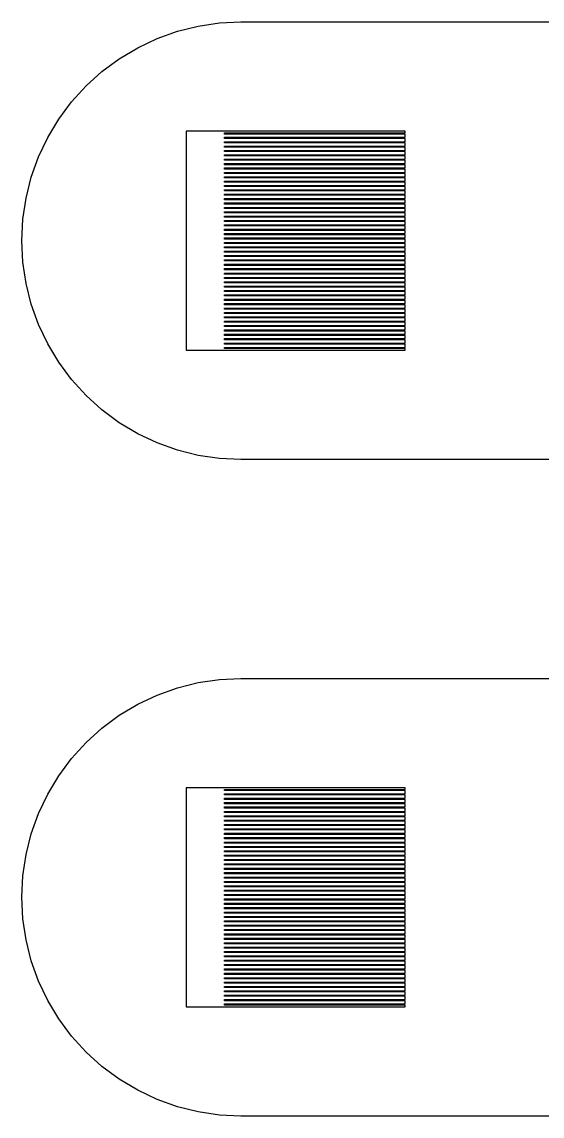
# Model space of a CAD drawing. Extents: x -16 to 83, y -18 to 83.
# Drawn here: x 53.5 to 58.25, y 18.5 to 28.5 of the extents above; entities that cross this region are included whole.
import ezdxf

# ---------------------------------------------------------------- set-up
doc = ezdxf.new("R2010")
doc.units = 0

msp = doc.modelspace()

# ---------------------------------------------------------------- linework, layer by layer
for p, q in [((55.304, 28.4904), (55.5, 28.5)), ((55.5, 28.5), (58.35, 28.5)), ((54.7346, 28.3477), (54.9194, 28.4139)), ((54.9194, 28.4139), (55.1098, 28.4616)), ((55.1098, 28.4616), (55.304, 28.4904)), ((54.5572, 28.2638), (54.7346, 28.3477)), ((54.3889, 28.1629), (54.5572, 28.2638)), ((54.2312, 28.046), (54.3889, 28.1629)), ((54.0858, 27.9142), (54.2312, 28.046)), ((53.954, 27.7688), (54.0858, 27.9142)), ((53.8371, 27.6111), (53.954, 27.7688)), ((53.7362, 27.4428), (53.8371, 27.6111)), ((57, 27.5), (55, 27.5)), ((55, 27.5), (55, 25.5)), ((57, 27.485), (57, 27.5)), ((53.6523, 27.2654), (53.7362, 27.4428)), ((55.35, 27.475), (55.35, 27.485)), ((55.35, 27.485), (57, 27.485)), ((57, 27.475), (55.35, 27.475)), ((55.35, 27.435), (55.35, 27.445)), ((55.35, 27.445), (57, 27.445)), ((57, 27.435), (55.35, 27.435)), ((55.35, 27.395), (55.35, 27.405)), ((55.35, 27.405), (57, 27.405)), ((57, 27.445), (57, 27.475)), ((57, 27.405), (57, 27.435)), ((57, 27.395), (55.35, 27.395)), ((55.35, 27.355), (55.35, 27.365)), ((55.35, 27.365), (57, 27.365)), ((57, 27.355), (55.35, 27.355)), ((55.35, 27.315), (55.35, 27.325)), ((55.35, 27.325), (57, 27.325)), ((57, 27.315), (55.35, 27.315)), ((57, 27.365), (57, 27.395)), ((57, 27.325), (57, 27.355)), ((57, 27.285), (57, 27.315)), ((53.5861, 27.0806), (53.6523, 27.2654)), ((55.35, 27.275), (55.35, 27.285)), ((55.35, 27.285), (57, 27.285)), ((57, 27.275), (55.35, 27.275)), ((55.35, 27.235), (55.35, 27.245)), ((55.35, 27.245), (57, 27.245)), ((57, 27.235), (55.35, 27.235)), ((55.35, 27.195), (55.35, 27.205)), ((55.35, 27.205), (57, 27.205)), ((57, 27.245), (57, 27.275)), ((57, 27.205), (57, 27.235)), ((57, 27.195), (55.35, 27.195)), ((55.35, 27.155), (55.35, 27.165)), ((55.35, 27.165), (57, 27.165)), ((57, 27.155), (55.35, 27.155)), ((55.35, 27.115), (55.35, 27.125)), ((55.35, 27.125), (57, 27.125)), ((57, 27.115), (55.35, 27.115)), ((57, 27.165), (57, 27.195)), ((57, 27.125), (57, 27.155)), ((57, 27.085), (57, 27.115)), ((53.5384, 26.8902), (53.5861, 27.0806)), ((55.35, 27.075), (55.35, 27.085)), ((55.35, 27.085), (57, 27.085)), ((57, 27.075), (55.35, 27.075)), ((55.35, 27.035), (55.35, 27.045)), ((55.35, 27.045), (57, 27.045)), ((57, 27.035), (55.35, 27.035)), ((55.35, 26.995), (55.35, 27.005)), ((55.35, 27.005), (57, 27.005)), ((57, 27.045), (57, 27.075)), ((57, 27.005), (57, 27.035)), ((57, 26.995), (55.35, 26.995)), ((55.35, 26.955), (55.35, 26.965)), ((55.35, 26.965), (57, 26.965)), ((57, 26.955), (55.35, 26.955)), ((55.35, 26.915), (55.35, 26.925)), ((55.35, 26.925), (57, 26.925)), ((57, 26.915), (55.35, 26.915)), ((57, 26.965), (57, 26.995)), ((57, 26.925), (57, 26.955)), ((57, 26.885), (57, 26.915)), ((53.5096, 26.696), (53.5384, 26.8902)), ((55.35, 26.875), (55.35, 26.885)), ((55.35, 26.885), (57, 26.885)), ((57, 26.875), (55.35, 26.875)), ((55.35, 26.835), (55.35, 26.845)), ((55.35, 26.845), (57, 26.845)), ((57, 26.835), (55.35, 26.835)), ((55.35, 26.795), (55.35, 26.805)), ((55.35, 26.805), (57, 26.805)), ((57, 26.845), (57, 26.875)), ((57, 26.805), (57, 26.835)), ((57, 26.795), (55.35, 26.795)), ((55.35, 26.755), (55.35, 26.765)), ((55.35, 26.765), (57, 26.765)), ((57, 26.755), (55.35, 26.755)), ((55.35, 26.715), (55.35, 26.725)), ((55.35, 26.725), (57, 26.725)), ((57, 26.715), (55.35, 26.715)), ((57, 26.765), (57, 26.795)), ((57, 26.725), (57, 26.755)), ((57, 26.685), (57, 26.715)), ((53.5, 26.5), (53.5096, 26.696)), ((55.35, 26.675), (55.35, 26.685)), ((55.35, 26.685), (57, 26.685)), ((57, 26.675), (55.35, 26.675)), ((55.35, 26.635), (55.35, 26.645)), ((55.35, 26.645), (57, 26.645)), ((57, 26.635), (55.35, 26.635)), ((55.35, 26.595), (55.35, 26.605)), ((55.35, 26.605), (57, 26.605)), ((57, 26.645), (57, 26.675)), ((57, 26.605), (57, 26.635)), ((53.5096, 26.304), (53.5, 26.5)), ((57, 26.595), (55.35, 26.595)), ((55.35, 26.555), (55.35, 26.565)), ((55.35, 26.565), (57, 26.565)), ((57, 26.555), (55.35, 26.555)), ((55.35, 26.515), (55.35, 26.525)), ((55.35, 26.525), (57, 26.525)), ((57, 26.515), (55.35, 26.515)), ((57, 26.565), (57, 26.595)), ((57, 26.525), (57, 26.555)), ((57, 26.485), (57, 26.515)), ((55.35, 26.475), (55.35, 26.485)), ((55.35, 26.485), (57, 26.485)), ((57, 26.475), (55.35, 26.475)), ((55.35, 26.435), (55.35, 26.445)), ((55.35, 26.445), (57, 26.445)), ((57, 26.435), (55.35, 26.435)), ((55.35, 26.395), (55.35, 26.405)), ((55.35, 26.405), (57, 26.405)), ((57, 26.445), (57, 26.475)), ((57, 26.405), (57, 26.435)), ((53.5384, 26.1098), (53.5096, 26.304)), ((57, 26.395), (55.35, 26.395)), ((55.35, 26.355), (55.35, 26.365)), ((55.35, 26.365), (57, 26.365)), ((57, 26.355), (55.35, 26.355)), ((55.35, 26.315), (55.35, 26.325)), ((55.35, 26.325), (57, 26.325)), ((57, 26.315), (55.35, 26.315)), ((57, 26.365), (57, 26.395)), ((57, 26.325), (57, 26.355)), ((57, 26.285), (57, 26.315)), ((55.35, 26.275), (55.35, 26.285)), ((55.35, 26.285), (57, 26.285)), ((57, 26.275), (55.35, 26.275)), ((55.35, 26.235), (55.35, 26.245)), ((55.35, 26.245), (57, 26.245)), ((57, 26.235), (55.35, 26.235)), ((55.35, 26.195), (55.35, 26.205)), ((55.35, 26.205), (57, 26.205)), ((57, 26.245), (57, 26.275)), ((57, 26.205), (57, 26.235)), ((53.5861, 25.9194), (53.5384, 26.1098)), ((57, 26.195), (55.35, 26.195)), ((55.35, 26.155), (55.35, 26.165)), ((55.35, 26.165), (57, 26.165)), ((57, 26.155), (55.35, 26.155)), ((55.35, 26.115), (55.35, 26.125)), ((55.35, 26.125), (57, 26.125)), ((57, 26.115), (55.35, 26.115)), ((57, 26.165), (57, 26.195)), ((57, 26.125), (57, 26.155)), ((57, 26.085), (57, 26.115)), ((55.35, 26.075), (55.35, 26.085)), ((55.35, 26.085), (57, 26.085)), ((57, 26.075), (55.35, 26.075)), ((55.35, 26.035), (55.35, 26.045)), ((55.35, 26.045), (57, 26.045)), ((57, 26.035), (55.35, 26.035)), ((55.35, 25.995), (55.35, 26.005)), ((55.35, 26.005), (57, 26.005)), ((57, 26.045), (57, 26.075)), ((57, 26.005), (57, 26.035)), ((53.6523, 25.7346), (53.5861, 25.9194)), ((57, 25.995), (55.35, 25.995)), ((55.35, 25.955), (55.35, 25.965)), ((55.35, 25.965), (57, 25.965)), ((57, 25.955), (55.35, 25.955)), ((55.35, 25.915), (55.35, 25.925)), ((55.35, 25.925), (57, 25.925)), ((57, 25.915), (55.35, 25.915)), ((57, 25.965), (57, 25.995)), ((57, 25.925), (57, 25.955)), ((57, 25.885), (57, 25.915)), ((55.35, 25.875), (55.35, 25.885)), ((55.35, 25.885), (57, 25.885)), ((57, 25.875), (55.35, 25.875)), ((55.35, 25.835), (55.35, 25.845)), ((55.35, 25.845), (57, 25.845)), ((57, 25.835), (55.35, 25.835)), ((55.35, 25.795), (55.35, 25.805)), ((55.35, 25.805), (57, 25.805)), ((57, 25.845), (57, 25.875)), ((57, 25.805), (57, 25.835)), ((53.7362, 25.5572), (53.6523, 25.7346)), ((57, 25.795), (55.35, 25.795)), ((55.35, 25.755), (55.35, 25.765)), ((55.35, 25.765), (57, 25.765)), ((57, 25.755), (55.35, 25.755)), ((55.35, 25.715), (55.35, 25.725)), ((55.35, 25.725), (57, 25.725)), ((57, 25.715), (55.35, 25.715)), ((57, 25.765), (57, 25.795)), ((57, 25.725), (57, 25.755)), ((57, 25.685), (57, 25.715)), ((55.35, 25.675), (55.35, 25.685)), ((55.35, 25.685), (57, 25.685)), ((57, 25.675), (55.35, 25.675)), ((55.35, 25.635), (55.35, 25.645)), ((55.35, 25.645), (57, 25.645)), ((57, 25.635), (55.35, 25.635)), ((55.35, 25.595), (55.35, 25.605)), ((55.35, 25.605), (57, 25.605)), ((57, 25.645), (57, 25.675)), ((57, 25.605), (57, 25.635)), ((53.8371, 25.3889), (53.7362, 25.5572)), ((55, 25.5), (57, 25.5)), ((57, 25.595), (55.35, 25.595)), ((55.35, 25.555), (55.35, 25.565)), ((55.35, 25.565), (57, 25.565)), ((57, 25.555), (55.35, 25.555)), ((55.35, 25.515), (55.35, 25.525)), ((55.35, 25.525), (57, 25.525)), ((57, 25.515), (55.35, 25.515)), ((57, 25.565), (57, 25.595)), ((57, 25.525), (57, 25.555)), ((57, 25.5), (57, 25.515)), ((53.954, 25.2312), (53.8371, 25.3889)), ((54.0858, 25.0858), (53.954, 25.2312)), ((54.2312, 24.954), (54.0858, 25.0858)), ((54.3889, 24.8371), (54.2312, 24.954)), ((54.5572, 24.7362), (54.3889, 24.8371)), ((54.7346, 24.6523), (54.5572, 24.7362)), ((54.9194, 24.5861), (54.7346, 24.6523)), ((55.1098, 24.5384), (54.9194, 24.5861)), ((55.304, 24.5096), (55.1098, 24.5384)), ((55.5, 24.5), (55.304, 24.5096)), ((58.35, 24.5), (55.5, 24.5)), ((55.304, 22.4904), (55.5, 22.5)), ((55.5, 22.5), (58.35, 22.5)), ((54.7346, 22.3477), (54.9194, 22.4139)), ((54.9194, 22.4139), (55.1098, 22.4616)), ((55.1098, 22.4616), (55.304, 22.4904)), ((54.5572, 22.2638), (54.7346, 22.3477)), ((54.3889, 22.1629), (54.5572, 22.2638)), ((54.2312, 22.046), (54.3889, 22.1629)), ((54.0858, 21.9142), (54.2312, 22.046)), ((53.954, 21.7688), (54.0858, 21.9142)), ((53.8371, 21.6111), (53.954, 21.7688)), ((53.7362, 21.4428), (53.8371, 21.6111)), ((57, 21.5), (55, 21.5)), ((55, 21.5), (55, 19.5)), ((57, 21.485), (57, 21.5)), ((53.6523, 21.2654), (53.7362, 21.4428)), ((55.35, 21.475), (55.35, 21.485)), ((55.35, 21.485), (57, 21.485)), ((57, 21.475), (55.35, 21.475)), ((55.35, 21.435), (55.35, 21.445)), ((55.35, 21.445), (57, 21.445)), ((57, 21.435), (55.35, 21.435)), ((55.35, 21.395), (55.35, 21.405)), ((55.35, 21.405), (57, 21.405)), ((57, 21.445), (57, 21.475)), ((57, 21.405), (57, 21.435)), ((57, 21.395), (55.35, 21.395)), ((55.35, 21.355), (55.35, 21.365)), ((55.35, 21.365), (57, 21.365)), ((57, 21.355), (55.35, 21.355)), ((55.35, 21.315), (55.35, 21.325)), ((55.35, 21.325), (57, 21.325)), ((57, 21.315), (55.35, 21.315)), ((57, 21.365), (57, 21.395)), ((57, 21.325), (57, 21.355)), ((57, 21.285), (57, 21.315)), ((53.5861, 21.0806), (53.6523, 21.2654)), ((55.35, 21.275), (55.35, 21.285)), ((55.35, 21.285), (57, 21.285)), ((57, 21.275), (55.35, 21.275)), ((55.35, 21.235), (55.35, 21.245)), ((55.35, 21.245), (57, 21.245)), ((57, 21.235), (55.35, 21.235)), ((55.35, 21.195), (55.35, 21.205)), ((55.35, 21.205), (57, 21.205)), ((57, 21.245), (57, 21.275)), ((57, 21.205), (57, 21.235)), ((57, 21.195), (55.35, 21.195)), ((55.35, 21.155), (55.35, 21.165)), ((55.35, 21.165), (57, 21.165)), ((57, 21.155), (55.35, 21.155)), ((55.35, 21.115), (55.35, 21.125)), ((55.35, 21.125), (57, 21.125)), ((57, 21.115), (55.35, 21.115)), ((57, 21.165), (57, 21.195)), ((57, 21.125), (57, 21.155)), ((57, 21.085), (57, 21.115)), ((53.5384, 20.8902), (53.5861, 21.0806)), ((55.35, 21.075), (55.35, 21.085)), ((55.35, 21.085), (57, 21.085)), ((57, 21.075), (55.35, 21.075)), ((55.35, 21.035), (55.35, 21.045)), ((55.35, 21.045), (57, 21.045)), ((57, 21.035), (55.35, 21.035)), ((55.35, 20.995), (55.35, 21.005)), ((55.35, 21.005), (57, 21.005)), ((57, 21.045), (57, 21.075)), ((57, 21.005), (57, 21.035)), ((57, 20.995), (55.35, 20.995)), ((55.35, 20.955), (55.35, 20.965)), ((55.35, 20.965), (57, 20.965)), ((57, 20.955), (55.35, 20.955)), ((55.35, 20.915), (55.35, 20.925)), ((55.35, 20.925), (57, 20.925)), ((57, 20.915), (55.35, 20.915)), ((57, 20.965), (57, 20.995)), ((57, 20.925), (57, 20.955)), ((57, 20.885), (57, 20.915)), ((53.5096, 20.696), (53.5384, 20.8902)), ((55.35, 20.875), (55.35, 20.885)), ((55.35, 20.885), (57, 20.885)), ((57, 20.875), (55.35, 20.875)), ((55.35, 20.835), (55.35, 20.845)), ((55.35, 20.845), (57, 20.845)), ((57, 20.835), (55.35, 20.835)), ((55.35, 20.795), (55.35, 20.805)), ((55.35, 20.805), (57, 20.805)), ((57, 20.845), (57, 20.875)), ((57, 20.805), (57, 20.835)), ((57, 20.795), (55.35, 20.795)), ((55.35, 20.755), (55.35, 20.765)), ((55.35, 20.765), (57, 20.765)), ((57, 20.755), (55.35, 20.755)), ((55.35, 20.715), (55.35, 20.725)), ((55.35, 20.725), (57, 20.725)), ((57, 20.715), (55.35, 20.715)), ((57, 20.765), (57, 20.795)), ((57, 20.725), (57, 20.755)), ((57, 20.685), (57, 20.715)), ((53.5, 20.5), (53.5096, 20.696)), ((55.35, 20.675), (55.35, 20.685)), ((55.35, 20.685), (57, 20.685)), ((57, 20.675), (55.35, 20.675)), ((55.35, 20.635), (55.35, 20.645)), ((55.35, 20.645), (57, 20.645)), ((57, 20.635), (55.35, 20.635)), ((55.35, 20.595), (55.35, 20.605)), ((55.35, 20.605), (57, 20.605)), ((57, 20.645), (57, 20.675)), ((57, 20.605), (57, 20.635)), ((53.5096, 20.304), (53.5, 20.5)), ((57, 20.595), (55.35, 20.595)), ((55.35, 20.555), (55.35, 20.565)), ((55.35, 20.565), (57, 20.565)), ((57, 20.555), (55.35, 20.555)), ((55.35, 20.515), (55.35, 20.525)), ((55.35, 20.525), (57, 20.525)), ((57, 20.515), (55.35, 20.515)), ((57, 20.565), (57, 20.595)), ((57, 20.525), (57, 20.555)), ((57, 20.485), (57, 20.515)), ((55.35, 20.475), (55.35, 20.485)), ((55.35, 20.485), (57, 20.485)), ((57, 20.475), (55.35, 20.475)), ((55.35, 20.435), (55.35, 20.445)), ((55.35, 20.445), (57, 20.445)), ((57, 20.435), (55.35, 20.435)), ((55.35, 20.395), (55.35, 20.405)), ((55.35, 20.405), (57, 20.405)), ((57, 20.445), (57, 20.475)), ((57, 20.405), (57, 20.435)), ((53.5384, 20.1098), (53.5096, 20.304)), ((57, 20.395), (55.35, 20.395)), ((55.35, 20.355), (55.35, 20.365)), ((55.35, 20.365), (57, 20.365)), ((57, 20.355), (55.35, 20.355)), ((55.35, 20.315), (55.35, 20.325)), ((55.35, 20.325), (57, 20.325)), ((57, 20.315), (55.35, 20.315)), ((57, 20.365), (57, 20.395)), ((57, 20.325), (57, 20.355)), ((57, 20.285), (57, 20.315)), ((55.35, 20.275), (55.35, 20.285)), ((55.35, 20.285), (57, 20.285)), ((57, 20.275), (55.35, 20.275)), ((55.35, 20.235), (55.35, 20.245)), ((55.35, 20.245), (57, 20.245)), ((57, 20.235), (55.35, 20.235)), ((55.35, 20.195), (55.35, 20.205)), ((55.35, 20.205), (57, 20.205)), ((57, 20.245), (57, 20.275)), ((57, 20.205), (57, 20.235)), ((53.5861, 19.9194), (53.5384, 20.1098)), ((57, 20.195), (55.35, 20.195)), ((55.35, 20.155), (55.35, 20.165)), ((55.35, 20.165), (57, 20.165)), ((57, 20.155), (55.35, 20.155)), ((55.35, 20.115), (55.35, 20.125)), ((55.35, 20.125), (57, 20.125)), ((57, 20.115), (55.35, 20.115)), ((57, 20.165), (57, 20.195)), ((57, 20.125), (57, 20.155)), ((57, 20.085), (57, 20.115)), ((55.35, 20.075), (55.35, 20.085)), ((55.35, 20.085), (57, 20.085)), ((57, 20.075), (55.35, 20.075)), ((55.35, 20.035), (55.35, 20.045)), ((55.35, 20.045), (57, 20.045)), ((57, 20.035), (55.35, 20.035)), ((55.35, 19.995), (55.35, 20.005)), ((55.35, 20.005), (57, 20.005)), ((57, 20.045), (57, 20.075)), ((57, 20.005), (57, 20.035)), ((53.6523, 19.7346), (53.5861, 19.9194)), ((57, 19.995), (55.35, 19.995)), ((55.35, 19.955), (55.35, 19.965)), ((55.35, 19.965), (57, 19.965)), ((57, 19.955), (55.35, 19.955)), ((55.35, 19.915), (55.35, 19.925)), ((55.35, 19.925), (57, 19.925)), ((57, 19.915), (55.35, 19.915)), ((57, 19.965), (57, 19.995)), ((57, 19.925), (57, 19.955)), ((57, 19.885), (57, 19.915)), ((55.35, 19.875), (55.35, 19.885)), ((55.35, 19.885), (57, 19.885)), ((57, 19.875), (55.35, 19.875)), ((55.35, 19.835), (55.35, 19.845)), ((55.35, 19.845), (57, 19.845)), ((57, 19.835), (55.35, 19.835)), ((55.35, 19.795), (55.35, 19.805)), ((55.35, 19.805), (57, 19.805)), ((57, 19.845), (57, 19.875)), ((57, 19.805), (57, 19.835)), ((53.7362, 19.5572), (53.6523, 19.7346)), ((57, 19.795), (55.35, 19.795)), ((55.35, 19.755), (55.35, 19.765)), ((55.35, 19.765), (57, 19.765)), ((57, 19.755), (55.35, 19.755)), ((55.35, 19.715), (55.35, 19.725)), ((55.35, 19.725), (57, 19.725)), ((57, 19.715), (55.35, 19.715)), ((57, 19.765), (57, 19.795)), ((57, 19.725), (57, 19.755)), ((57, 19.685), (57, 19.715)), ((55.35, 19.675), (55.35, 19.685)), ((55.35, 19.685), (57, 19.685)), ((57, 19.675), (55.35, 19.675)), ((55.35, 19.635), (55.35, 19.645)), ((55.35, 19.645), (57, 19.645)), ((57, 19.635), (55.35, 19.635)), ((55.35, 19.595), (55.35, 19.605)), ((55.35, 19.605), (57, 19.605)), ((57, 19.645), (57, 19.675)), ((57, 19.605), (57, 19.635)), ((53.8371, 19.3889), (53.7362, 19.5572)), ((55, 19.5), (57, 19.5)), ((57, 19.595), (55.35, 19.595)), ((55.35, 19.555), (55.35, 19.565)), ((55.35, 19.565), (57, 19.565)), ((57, 19.555), (55.35, 19.555)), ((55.35, 19.515), (55.35, 19.525)), ((55.35, 19.525), (57, 19.525)), ((57, 19.515), (55.35, 19.515)), ((57, 19.565), (57, 19.595)), ((57, 19.525), (57, 19.555)), ((57, 19.5), (57, 19.515)), ((53.954, 19.2312), (53.8371, 19.3889)), ((54.0858, 19.0858), (53.954, 19.2312)), ((54.2312, 18.954), (54.0858, 19.0858)), ((54.3889, 18.8371), (54.2312, 18.954)), ((54.5572, 18.7362), (54.3889, 18.8371)), ((54.7346, 18.6523), (54.5572, 18.7362)), ((54.9194, 18.5861), (54.7346, 18.6523)), ((55.1098, 18.5384), (54.9194, 18.5861)), ((55.304, 18.5096), (55.1098, 18.5384)), ((55.5, 18.5), (55.304, 18.5096)), ((58.35, 18.5), (55.5, 18.5))]:
    msp.add_line(p, q)

doc.saveas('drawing.dxf')
